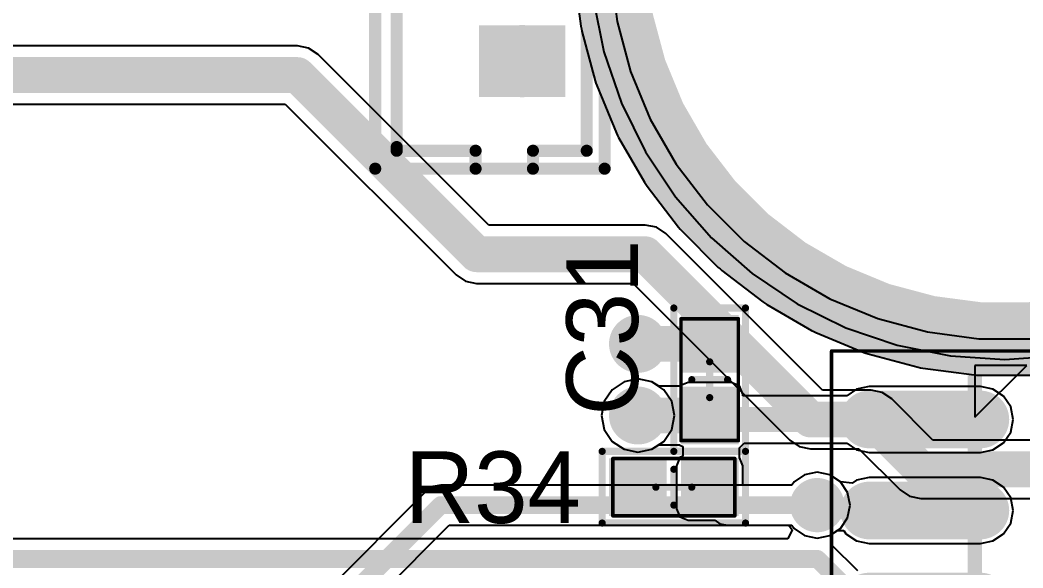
# Model space of a CAD drawing. Header units: millimetres. Extents: x 118 to 288, y 159 to 220.
# Drawn here: x 217.38 to 231.37, y 186.15 to 193.79 of the extents above; entities that cross this region are included whole.
import ezdxf

# ---------------------------------------------------------------- set-up
doc = ezdxf.new("R2010")
doc.units = ezdxf.units.MM
for name, color, linetype in [('BottomLayer', 5, 'Continuous'), ('BottomOverlay', 54, 'Continuous'), ('BottomSolder', 6, 'Continuous'), ('InternalPlane1', 76, 'Continuous'), ('InternalPlane2', 16, 'Continuous'), ('KeepOutLayer', 6, 'Continuous'), ('Mechanical1', 6, 'Continuous'), ('Mechanical15', 56, 'Continuous'), ('MultiLayer', 9, 'Continuous'), ('PadHoleLayer', 156, 'Continuous'), ('TopLayer', 1, 'Continuous'), ('TopOverlay', 2, 'Continuous'), ('TopPaste', 8, 'Continuous'), ('TopSolder', 216, 'Continuous'), ('ViaHoleLayer', 16, 'Continuous')]:
    doc.layers.add(name, color=color, linetype=linetype)

# ---------------------------------------------------------------- blocks, each defined once
blk = doc.blocks.new('0402__5')
at = {"layer": 'Mechanical15'}
for points, const_width in [([(0.4, 0.85), (-0.4, 0.85)], 0.05), ([(-0.4, 0.85), (-0.4, -0.85)], 0.05), ([(0.4, 0.85), (0.4, -0.85)], 0.05), ([(0, 0.25), (0, -0.25)], 0.1), ([(0.25, 0), (-0.25, 0)], 0.1), ([(0.4, -0.85), (-0.4, -0.85)], 0.05)]:
    blk.add_lwpolyline(points, dxfattribs=dict(at, const_width=const_width))
for points, const_width in [([(-0.412, 0.85, 1), (-0.387, 0.85, 1)], 0.025), ([(-0.412, 0.85, 1), (-0.387, 0.85, 1)], 0.025), ([(0.387, 0.85, 1), (0.412, 0.85, 1)], 0.025), ([(0.387, 0.85, 1), (0.412, 0.85, 1)], 0.025), ([(-0.025, 0.25, 1), (0.025, 0.25, 1)], 0.05), ([(-0.275, 0, 1), (-0.225, 0, 1)], 0.05), ([(0.225, 0, 1), (0.275, 0, 1)], 0.05), ([(-0.025, -0.25, 1), (0.025, -0.25, 1)], 0.05), ([(-0.412, -0.85, 1), (-0.387, -0.85, 1)], 0.025), ([(-0.412, -0.85, 1), (-0.387, -0.85, 1)], 0.025), ([(0.387, -0.85, 1), (0.412, -0.85, 1)], 0.025), ([(0.387, -0.85, 1), (0.412, -0.85, 1)], 0.025)]:
    blk.add_lwpolyline(points, format="xyb", close=True, dxfattribs=dict(at, const_width=const_width))
at = {"layer": 'TopLayer'}
for points in [[(0.3, 0.8), (-0.3, 0.8), (0.3, 0.2), (-0.3, 0.2)], [(0.3, -0.2), (-0.3, -0.2), (0.3, -0.8), (-0.3, -0.8)]]:
    blk.add_solid(points, dxfattribs=at)
at = {"layer": 'TopOverlay', "const_width": 0.1}
for points in [[(-0.5, 1), (-0.5, -1)], [(0.5, 1), (-0.5, 1)], [(0.5, 1), (0.5, -1)], [(0.5, -1), (-0.5, -1)]]:
    blk.add_lwpolyline(points, dxfattribs=at)
at = {"layer": 'TopOverlay', "const_width": 0.05}
for points in [[(-0.525, 1, 1), (-0.475, 1, 1)], [(-0.525, 1, 1), (-0.475, 1, 1)], [(0.475, 1, 1), (0.525, 1, 1)], [(0.475, 1, 1), (0.525, 1, 1)], [(-0.525, -1, 1), (-0.475, -1, 1)], [(-0.525, -1, 1), (-0.475, -1, 1)], [(0.475, -1, 1), (0.525, -1, 1)], [(0.475, -1, 1), (0.525, -1, 1)]]:
    blk.add_lwpolyline(points, format="xyb", close=True, dxfattribs=at)
at = {"layer": 'TopPaste'}
for points in [[(0.3, 0.8), (-0.3, 0.8), (0.3, 0.2), (-0.3, 0.2)], [(0.3, -0.2), (-0.3, -0.2), (0.3, -0.8), (-0.3, -0.8)]]:
    blk.add_solid(points, dxfattribs=at)
at = {"layer": 'TopSolder'}
for points in [[(0.402, 0.902), (-0.402, 0.902), (0.402, 0.098), (-0.402, 0.098)], [(0.402, -0.098), (-0.402, -0.098), (0.402, -0.902), (-0.402, -0.902)]]:
    blk.add_solid(points, dxfattribs=at)
blk = doc.blocks.new('SOIC16_6')
at = {"layer": 'Mechanical15'}
for points, const_width in [([(-4.3, 5.4), (4.3, 5.4)], 0.05), ([(-4.3, -5.4), (-4.3, 5.4)], 0.05), ([(4.3, -5.4), (4.3, 5.4)], 0.05), ([(0, -0.5), (0, 0.5)], 0.1), ([(-0.5, 0), (0.5, 0)], 0.1), ([(-4.3, -5.4), (4.3, -5.4)], 0.05)]:
    blk.add_lwpolyline(points, dxfattribs=dict(at, const_width=const_width))
for points, const_width in [([(-4.312, 5.4, 1), (-4.287, 5.4, 1)], 0.025), ([(-4.312, 5.4, 1), (-4.287, 5.4, 1)], 0.025), ([(4.287, 5.4, 1), (4.312, 5.4, 1)], 0.025), ([(4.287, 5.4, 1), (4.312, 5.4, 1)], 0.025), ([(-0.025, 0.5, 1), (0.025, 0.5, 1)], 0.05), ([(-0.525, 0, 1), (-0.475, 0, 1)], 0.05), ([(0.475, 0, 1), (0.525, 0, 1)], 0.05), ([(-0.025, -0.5, 1), (0.025, -0.5, 1)], 0.05), ([(-4.312, -5.4, 1), (-4.287, -5.4, 1)], 0.025), ([(-4.312, -5.4, 1), (-4.287, -5.4, 1)], 0.025), ([(4.287, -5.4, 1), (4.312, -5.4, 1)], 0.025), ([(4.287, -5.4, 1), (4.312, -5.4, 1)], 0.025)]:
    blk.add_lwpolyline(points, format="xyb", close=True, dxfattribs=dict(at, const_width=const_width))
at = {"layer": 'TopLayer', "const_width": 0.6}
for points in [[(-3.775, 4.445), (-2.225, 4.445)], [(2.225, 4.445), (3.775, 4.445)], [(-3.775, 3.175), (-2.225, 3.175)], [(2.225, 3.175), (3.775, 3.175)], [(-3.775, 1.905), (-2.225, 1.905)], [(2.225, 1.905), (3.775, 1.905)], [(-3.775, 0.635), (-2.225, 0.635)], [(2.225, 0.635), (3.775, 0.635)], [(-3.775, -0.635), (-2.225, -0.635)], [(2.225, -0.635), (3.775, -0.635)], [(-3.775, -1.905), (-2.225, -1.905)], [(2.225, -1.905), (3.775, -1.905)], [(-3.775, -3.175), (-2.225, -3.175)], [(2.225, -3.175), (3.775, -3.175)], [(-3.775, -4.445), (-2.225, -4.445)], [(2.225, -4.445), (3.775, -4.445)]]:
    blk.add_lwpolyline(points, dxfattribs=at)
at = {"layer": 'TopLayer', "const_width": 0.3}
for points in [[(-3.925, 4.445, 1), (-3.625, 4.445, 1)], [(-2.375, 4.445, 1), (-2.075, 4.445, 1)], [(2.075, 4.445, 1), (2.375, 4.445, 1)], [(3.625, 4.445, 1), (3.925, 4.445, 1)], [(-3.925, 3.175, 1), (-3.625, 3.175, 1)], [(-2.375, 3.175, 1), (-2.075, 3.175, 1)], [(2.075, 3.175, 1), (2.375, 3.175, 1)], [(3.625, 3.175, 1), (3.925, 3.175, 1)], [(-3.925, 1.905, 1), (-3.625, 1.905, 1)], [(-2.375, 1.905, 1), (-2.075, 1.905, 1)], [(2.075, 1.905, 1), (2.375, 1.905, 1)], [(3.625, 1.905, 1), (3.925, 1.905, 1)], [(-3.925, 0.635, 1), (-3.625, 0.635, 1)], [(-2.375, 0.635, 1), (-2.075, 0.635, 1)], [(2.075, 0.635, 1), (2.375, 0.635, 1)], [(3.625, 0.635, 1), (3.925, 0.635, 1)], [(-3.925, -0.635, 1), (-3.625, -0.635, 1)], [(-2.375, -0.635, 1), (-2.075, -0.635, 1)], [(2.075, -0.635, 1), (2.375, -0.635, 1)], [(3.625, -0.635, 1), (3.925, -0.635, 1)], [(-3.925, -1.905, 1), (-3.625, -1.905, 1)], [(-2.375, -1.905, 1), (-2.075, -1.905, 1)], [(2.075, -1.905, 1), (2.375, -1.905, 1)], [(3.625, -1.905, 1), (3.925, -1.905, 1)], [(-3.925, -3.175, 1), (-3.625, -3.175, 1)], [(-2.375, -3.175, 1), (-2.075, -3.175, 1)], [(2.075, -3.175, 1), (2.375, -3.175, 1)], [(3.625, -3.175, 1), (3.925, -3.175, 1)], [(-3.925, -4.445, 1), (-3.625, -4.445, 1)], [(-2.375, -4.445, 1), (-2.075, -4.445, 1)], [(2.075, -4.445, 1), (2.375, -4.445, 1)], [(3.625, -4.445, 1), (3.925, -4.445, 1)]]:
    blk.add_lwpolyline(points, format="xyb", close=True, dxfattribs=at)
at = {"layer": 'TopOverlay'}
for p, q in [((-1.575, 5.2), (-2.3, 5.2)), ((-2.3, 5.2), (-2.3, 4.475)), ((-2.3, 4.475), (-1.575, 5.2))]:
    blk.add_line(p, q, dxfattribs=at)
at = {"layer": 'TopOverlay', "const_width": 0.2}
for points in [[(-2.3, 5.2), (2.3, 5.2)], [(-2.3, -5.2), (-2.3, 5.2)], [(2.3, -5.2), (2.3, 5.2)], [(-2.3, -5.2), (2.3, -5.2)]]:
    blk.add_lwpolyline(points, dxfattribs=at)
at = {"layer": 'TopOverlay', "const_width": 0.1}
for points in [[(-2.35, 5.2, 1), (-2.25, 5.2, 1)], [(-2.35, 5.2, 1), (-2.25, 5.2, 1)], [(2.25, 5.2, 1), (2.35, 5.2, 1)], [(2.25, 5.2, 1), (2.35, 5.2, 1)], [(-2.35, -5.2, 1), (-2.25, -5.2, 1)], [(-2.35, -5.2, 1), (-2.25, -5.2, 1)], [(2.25, -5.2, 1), (2.35, -5.2, 1)], [(2.25, -5.2, 1), (2.35, -5.2, 1)]]:
    blk.add_lwpolyline(points, format="xyb", close=True, dxfattribs=at)
at = {"layer": 'TopPaste', "const_width": 0.6}
for points in [[(-3.775, 4.445), (-2.225, 4.445)], [(2.225, 4.445), (3.775, 4.445)], [(-3.775, 3.175), (-2.225, 3.175)], [(2.225, 3.175), (3.775, 3.175)], [(-3.775, 1.905), (-2.225, 1.905)], [(2.225, 1.905), (3.775, 1.905)], [(-3.775, 0.635), (-2.225, 0.635)], [(2.225, 0.635), (3.775, 0.635)], [(-3.775, -0.635), (-2.225, -0.635)], [(2.225, -0.635), (3.775, -0.635)], [(-3.775, -1.905), (-2.225, -1.905)], [(2.225, -1.905), (3.775, -1.905)], [(-3.775, -3.175), (-2.225, -3.175)], [(2.225, -3.175), (3.775, -3.175)], [(-3.775, -4.445), (-2.225, -4.445)], [(2.225, -4.445), (3.775, -4.445)]]:
    blk.add_lwpolyline(points, dxfattribs=at)
at = {"layer": 'TopPaste', "const_width": 0.3}
for points in [[(-3.925, 4.445, 1), (-3.625, 4.445, 1)], [(-2.375, 4.445, 1), (-2.075, 4.445, 1)], [(2.075, 4.445, 1), (2.375, 4.445, 1)], [(3.625, 4.445, 1), (3.925, 4.445, 1)], [(-3.925, 3.175, 1), (-3.625, 3.175, 1)], [(-2.375, 3.175, 1), (-2.075, 3.175, 1)], [(2.075, 3.175, 1), (2.375, 3.175, 1)], [(3.625, 3.175, 1), (3.925, 3.175, 1)], [(-3.925, 1.905, 1), (-3.625, 1.905, 1)], [(-2.375, 1.905, 1), (-2.075, 1.905, 1)], [(2.075, 1.905, 1), (2.375, 1.905, 1)], [(3.625, 1.905, 1), (3.925, 1.905, 1)], [(-3.925, 0.635, 1), (-3.625, 0.635, 1)], [(-2.375, 0.635, 1), (-2.075, 0.635, 1)], [(2.075, 0.635, 1), (2.375, 0.635, 1)], [(3.625, 0.635, 1), (3.925, 0.635, 1)], [(-3.925, -0.635, 1), (-3.625, -0.635, 1)], [(-2.375, -0.635, 1), (-2.075, -0.635, 1)], [(2.075, -0.635, 1), (2.375, -0.635, 1)], [(3.625, -0.635, 1), (3.925, -0.635, 1)], [(-3.925, -1.905, 1), (-3.625, -1.905, 1)], [(-2.375, -1.905, 1), (-2.075, -1.905, 1)], [(2.075, -1.905, 1), (2.375, -1.905, 1)], [(3.625, -1.905, 1), (3.925, -1.905, 1)], [(-3.925, -3.175, 1), (-3.625, -3.175, 1)], [(-2.375, -3.175, 1), (-2.075, -3.175, 1)], [(2.075, -3.175, 1), (2.375, -3.175, 1)], [(3.625, -3.175, 1), (3.925, -3.175, 1)], [(-3.925, -4.445, 1), (-3.625, -4.445, 1)], [(-2.375, -4.445, 1), (-2.075, -4.445, 1)], [(2.075, -4.445, 1), (2.375, -4.445, 1)], [(3.625, -4.445, 1), (3.925, -4.445, 1)]]:
    blk.add_lwpolyline(points, format="xyb", close=True, dxfattribs=at)
at = {"layer": 'TopSolder', "const_width": 0.803}
for points in [[(-3.775, 4.445), (-2.225, 4.445)], [(2.225, 4.445), (3.775, 4.445)], [(-3.775, 3.175), (-2.225, 3.175)], [(2.225, 3.175), (3.775, 3.175)], [(-3.775, 1.905), (-2.225, 1.905)], [(2.225, 1.905), (3.775, 1.905)], [(-3.775, 0.635), (-2.225, 0.635)], [(2.225, 0.635), (3.775, 0.635)], [(-3.775, -0.635), (-2.225, -0.635)], [(2.225, -0.635), (3.775, -0.635)], [(-3.775, -1.905), (-2.225, -1.905)], [(2.225, -1.905), (3.775, -1.905)], [(-3.775, -3.175), (-2.225, -3.175)], [(2.225, -3.175), (3.775, -3.175)], [(-3.775, -4.445), (-2.225, -4.445)], [(2.225, -4.445), (3.775, -4.445)]]:
    blk.add_lwpolyline(points, dxfattribs=at)
at = {"layer": 'TopSolder', "const_width": 0.402}
for points in [[(-3.976, 4.445, 1), (-3.574, 4.445, 1)], [(-2.426, 4.445, 1), (-2.024, 4.445, 1)], [(2.024, 4.445, 1), (2.426, 4.445, 1)], [(3.574, 4.445, 1), (3.976, 4.445, 1)], [(-3.976, 3.175, 1), (-3.574, 3.175, 1)], [(-2.426, 3.175, 1), (-2.024, 3.175, 1)], [(2.024, 3.175, 1), (2.426, 3.175, 1)], [(3.574, 3.175, 1), (3.976, 3.175, 1)], [(-3.976, 1.905, 1), (-3.574, 1.905, 1)], [(-2.426, 1.905, 1), (-2.024, 1.905, 1)], [(2.024, 1.905, 1), (2.426, 1.905, 1)], [(3.574, 1.905, 1), (3.976, 1.905, 1)], [(-3.976, 0.635, 1), (-3.574, 0.635, 1)], [(-2.426, 0.635, 1), (-2.024, 0.635, 1)], [(2.024, 0.635, 1), (2.426, 0.635, 1)], [(3.574, 0.635, 1), (3.976, 0.635, 1)], [(-3.976, -0.635, 1), (-3.574, -0.635, 1)], [(-2.426, -0.635, 1), (-2.024, -0.635, 1)], [(2.024, -0.635, 1), (2.426, -0.635, 1)], [(3.574, -0.635, 1), (3.976, -0.635, 1)], [(-3.976, -1.905, 1), (-3.574, -1.905, 1)], [(-2.426, -1.905, 1), (-2.024, -1.905, 1)], [(2.024, -1.905, 1), (2.426, -1.905, 1)], [(3.574, -1.905, 1), (3.976, -1.905, 1)], [(-3.976, -3.175, 1), (-3.574, -3.175, 1)], [(-2.426, -3.175, 1), (-2.024, -3.175, 1)], [(2.024, -3.175, 1), (2.426, -3.175, 1)], [(3.574, -3.175, 1), (3.976, -3.175, 1)], [(-3.976, -4.445, 1), (-3.574, -4.445, 1)], [(-2.426, -4.445, 1), (-2.024, -4.445, 1)], [(2.024, -4.445, 1), (2.426, -4.445, 1)], [(3.574, -4.445, 1), (3.976, -4.445, 1)]]:
    blk.add_lwpolyline(points, format="xyb", close=True, dxfattribs=at)
blk = doc.blocks.new('MOLEX53047_0410_B_67')
at = {"layer": 'BottomLayer'}
for points in [[(-0.4, -0.5), (0.4, -0.5), (-0.4, 0.5), (0.4, 0.5)], [(0.85, -0.5), (1.65, -0.5), (0.85, 0.5), (1.65, 0.5)], [(2.1, -0.5), (2.9, -0.5), (2.1, 0.5), (2.9, 0.5)], [(3.35, -0.5), (4.15, -0.5), (3.35, 0.5), (4.15, 0.5)]]:
    blk.add_solid(points, dxfattribs=at)
at = {"layer": 'BottomOverlay', "const_width": 0.17}
for points in [[(-1.5, 2.05), (-1.5, -1.15)], [(-1.5, 2.05), (5.25, 2.05)], [(-1.5, 2.05), (-1.2, 1.75)], [(5.25, 2.05), (4.95, 1.75)], [(5.25, 2.05), (5.25, -1.15)], [(-1.25, 1.75), (5, 1.75)], [(-1.25, 1.75), (-1.2, 1.75)], [(-1.25, 1.75), (-1.25, 0.65)], [(4.95, 1.75), (5, 1.75)], [(5, 1.75), (5, 0.65)], [(-1.5, 0.65), (-1.25, 0.65)], [(5, 0.65), (5.25, 0.65)], [(-1.5, -0.15), (-1.25, -0.15)], [(-1.25, -0.15), (-1.25, -0.9)], [(5, -0.15), (5.25, -0.15)], [(5, -0.15), (5, -0.9)], [(-1.25, -0.9), (5, -0.9)], [(-1.5, -1.15), (5.25, -1.15)]]:
    blk.add_lwpolyline(points, dxfattribs=at)
at = {"layer": 'BottomOverlay', "const_width": 0.085}
for points in [[(-1.542, 2.05, 1), (-1.458, 2.05, 1)], [(-1.542, 2.05, 1), (-1.458, 2.05, 1)], [(-1.542, 2.05, 1), (-1.458, 2.05, 1)], [(5.208, 2.05, 1), (5.292, 2.05, 1)], [(5.208, 2.05, 1), (5.292, 2.05, 1)], [(5.208, 2.05, 1), (5.292, 2.05, 1)], [(-1.292, 1.75, 1), (-1.208, 1.75, 1)], [(-1.292, 1.75, 1), (-1.208, 1.75, 1)], [(-1.292, 1.75, 1), (-1.208, 1.75, 1)], [(-1.242, 1.75, 1), (-1.157, 1.75, 1)], [(-1.242, 1.75, 1), (-1.157, 1.75, 1)], [(4.907, 1.75, 1), (4.992, 1.75, 1)], [(4.907, 1.75, 1), (4.992, 1.75, 1)], [(4.958, 1.75, 1), (5.042, 1.75, 1)], [(4.958, 1.75, 1), (5.042, 1.75, 1)], [(4.958, 1.75, 1), (5.042, 1.75, 1)], [(-1.542, 0.65, 1), (-1.458, 0.65, 1)], [(-1.292, 0.65, 1), (-1.208, 0.65, 1)], [(-1.292, 0.65, 1), (-1.208, 0.65, 1)], [(4.958, 0.65, 1), (5.042, 0.65, 1)], [(4.958, 0.65, 1), (5.042, 0.65, 1)], [(5.208, 0.65, 1), (5.292, 0.65, 1)], [(-1.542, -0.15, 1), (-1.458, -0.15, 1)], [(-1.292, -0.15, 1), (-1.208, -0.15, 1)], [(-1.292, -0.15, 1), (-1.208, -0.15, 1)], [(4.958, -0.15, 1), (5.042, -0.15, 1)], [(4.958, -0.15, 1), (5.042, -0.15, 1)], [(5.208, -0.15, 1), (5.292, -0.15, 1)], [(-1.292, -0.9, 1), (-1.208, -0.9, 1)], [(-1.292, -0.9, 1), (-1.208, -0.9, 1)], [(4.958, -0.9, 1), (5.042, -0.9, 1)], [(4.958, -0.9, 1), (5.042, -0.9, 1)], [(-1.542, -1.15, 1), (-1.458, -1.15, 1)], [(-1.542, -1.15, 1), (-1.458, -1.15, 1)], [(5.208, -1.15, 1), (5.292, -1.15, 1)], [(5.208, -1.15, 1), (5.292, -1.15, 1)]]:
    blk.add_lwpolyline(points, format="xyb", close=True, dxfattribs=at)
at = {"layer": 'BottomSolder'}
for points in [[(-0.502, -0.602), (0.502, -0.602), (-0.502, 0.602), (0.502, 0.602)], [(0.748, -0.602), (1.752, -0.602), (0.748, 0.602), (1.752, 0.602)], [(1.998, -0.602), (3.002, -0.602), (1.998, 0.602), (3.002, 0.602)], [(3.248, -0.602), (4.252, -0.602), (3.248, 0.602), (4.252, 0.602)]]:
    blk.add_solid(points, dxfattribs=at)
at = {"layer": 'InternalPlane1', "const_width": 0.504}
for points in [[(0.998, 0, 1), (1.502, 0, 1)], [(2.248, 0, 1), (2.752, 0, 1)]]:
    blk.add_lwpolyline(points, format="xyb", close=True, dxfattribs=at)
at = {"layer": 'InternalPlane2', "const_width": 0.504}
for points in [[(-0.252, 0, 1), (0.252, 0, 1)], [(0.998, 0, 1), (1.502, 0, 1)], [(2.248, 0, 1), (2.752, 0, 1)], [(3.498, 0, 1), (4.002, 0, 1)]]:
    blk.add_lwpolyline(points, format="xyb", close=True, dxfattribs=at)
at = {"layer": 'MultiLayer'}
for points in [[(-0.4, -0.5), (0.4, -0.5), (-0.4, 0.5), (0.4, 0.5)], [(0.85, -0.5), (1.65, -0.5), (0.85, 0.5), (1.65, 0.5)], [(2.1, -0.5), (2.9, -0.5), (2.1, 0.5), (2.9, 0.5)], [(3.35, -0.5), (4.15, -0.5), (3.35, 0.5), (4.15, 0.5)]]:
    blk.add_solid(points, dxfattribs=at)
at = {"layer": 'PadHoleLayer', "const_width": 0.25}
for points in [[(-0.125, 0, 1), (0.125, 0, 1)], [(1.125, 0, 1), (1.375, 0, 1)], [(2.375, 0, 1), (2.625, 0, 1)], [(3.625, 0, 1), (3.875, 0, 1)]]:
    blk.add_lwpolyline(points, format="xyb", close=True, dxfattribs=at)
at = {"layer": 'TopLayer'}
for points in [[(-0.4, -0.5), (0.4, -0.5), (-0.4, 0.5), (0.4, 0.5)], [(0.85, -0.5), (1.65, -0.5), (0.85, 0.5), (1.65, 0.5)], [(2.1, -0.5), (2.9, -0.5), (2.1, 0.5), (2.9, 0.5)], [(3.35, -0.5), (4.15, -0.5), (3.35, 0.5), (4.15, 0.5)]]:
    blk.add_solid(points, dxfattribs=at)
at = {"layer": 'TopSolder'}
for points in [[(-0.502, -0.602), (0.502, -0.602), (-0.502, 0.602), (0.502, 0.602)], [(0.748, -0.602), (1.752, -0.602), (0.748, 0.602), (1.752, 0.602)], [(1.998, -0.602), (3.002, -0.602), (1.998, 0.602), (3.002, 0.602)], [(3.248, -0.602), (4.252, -0.602), (3.248, 0.602), (4.252, 0.602)]]:
    blk.add_solid(points, dxfattribs=at)
blk = doc.blocks.new('0402__128')
at = {"layer": 'Mechanical15'}
for points, const_width in [([(0.4, 0.85), (-0.4, 0.85)], 0.05), ([(-0.4, -0.85), (-0.4, 0.85)], 0.05), ([(0.4, -0.85), (0.4, 0.85)], 0.05), ([(0, -0.25), (0, 0.25)], 0.1), ([(0.25, 0), (-0.25, 0)], 0.1), ([(0.4, -0.85), (-0.4, -0.85)], 0.05)]:
    blk.add_lwpolyline(points, dxfattribs=dict(at, const_width=const_width))
for points, const_width in [([(-0.412, 0.85, 1), (-0.387, 0.85, 1)], 0.025), ([(-0.412, 0.85, 1), (-0.387, 0.85, 1)], 0.025), ([(0.387, 0.85, 1), (0.412, 0.85, 1)], 0.025), ([(0.387, 0.85, 1), (0.412, 0.85, 1)], 0.025), ([(-0.025, 0.25, 1), (0.025, 0.25, 1)], 0.05), ([(-0.275, 0, 1), (-0.225, 0, 1)], 0.05), ([(0.225, 0, 1), (0.275, 0, 1)], 0.05), ([(-0.025, -0.25, 1), (0.025, -0.25, 1)], 0.05), ([(-0.412, -0.85, 1), (-0.387, -0.85, 1)], 0.025), ([(-0.412, -0.85, 1), (-0.387, -0.85, 1)], 0.025), ([(0.387, -0.85, 1), (0.412, -0.85, 1)], 0.025), ([(0.387, -0.85, 1), (0.412, -0.85, 1)], 0.025)]:
    blk.add_lwpolyline(points, format="xyb", close=True, dxfattribs=dict(at, const_width=const_width))
at = {"layer": 'TopLayer'}
for points in [[(0.3, 0.8), (-0.3, 0.8), (0.3, 0.2), (-0.3, 0.2)], [(0.3, -0.2), (-0.3, -0.2), (0.3, -0.8), (-0.3, -0.8)]]:
    blk.add_solid(points, dxfattribs=at)
at = {"layer": 'TopOverlay', "const_width": 0.1}
for points in [[(-0.5, -1), (-0.5, 1)], [(0.5, 1), (-0.5, 1)], [(0.5, -1), (0.5, 1)], [(0.5, -1), (-0.5, -1)]]:
    blk.add_lwpolyline(points, dxfattribs=at)
at = {"layer": 'TopOverlay', "const_width": 0.05}
for points in [[(-0.525, 1, 1), (-0.475, 1, 1)], [(-0.525, 1, 1), (-0.475, 1, 1)], [(0.475, 1, 1), (0.525, 1, 1)], [(0.475, 1, 1), (0.525, 1, 1)], [(-0.525, -1, 1), (-0.475, -1, 1)], [(-0.525, -1, 1), (-0.475, -1, 1)], [(0.475, -1, 1), (0.525, -1, 1)], [(0.475, -1, 1), (0.525, -1, 1)]]:
    blk.add_lwpolyline(points, format="xyb", close=True, dxfattribs=at)
at = {"layer": 'TopPaste'}
for points in [[(0.3, 0.8), (-0.3, 0.8), (0.3, 0.2), (-0.3, 0.2)], [(0.3, -0.2), (-0.3, -0.2), (0.3, -0.8), (-0.3, -0.8)]]:
    blk.add_solid(points, dxfattribs=at)
at = {"layer": 'TopSolder'}
for points in [[(0.402, 0.902), (-0.402, 0.902), (0.402, 0.098), (-0.402, 0.098)], [(0.402, -0.098), (-0.402, -0.098), (0.402, -0.902), (-0.402, -0.902)]]:
    blk.add_solid(points, dxfattribs=at)

msp = doc.modelspace()

# ---------------------------------------------------------------- linework, layer by layer
at = {"layer": 'BottomLayer'}
for p, q in [((225.377, 194.091), (225.525, 193.349)), ((221.25, 193.433), (212.168, 193.433)), ((221.406, 193.402), (221.25, 193.433)), ((221.25, 193.433), (221.25, 193.433)), ((221.538, 193.313), (221.406, 193.402)), ((223.919, 190.933), (221.538, 193.313)), ((225.525, 193.349), (225.768, 192.632)), ((212.168, 192.617), (221.081, 192.617)), ((221.081, 192.617), (223.462, 190.237)), ((225.768, 192.632), (226.103, 191.953)), ((226.103, 191.953), (226.523, 191.324)), ((226.523, 191.324), (227.023, 190.754)), ((226.1, 190.933), (223.919, 190.933)), ((226.256, 190.902), (226.1, 190.933)), ((226.1, 190.933), (226.1, 190.933)), ((226.388, 190.813), (226.256, 190.902)), ((228.574, 188.628), (226.388, 190.813)), ((227.023, 190.754), (227.592, 190.255)), ((223.462, 190.237), (223.462, 190.237)), ((223.462, 190.237), (223.594, 190.148)), ((227.592, 190.255), (228.221, 189.835)), ((223.594, 190.148), (223.75, 190.117)), ((223.75, 190.117), (223.75, 190.117)), ((223.75, 190.117), (225.931, 190.117)), ((225.931, 190.117), (228.117, 187.932)), ((228.221, 189.835), (228.9, 189.5)), ((228.9, 189.5), (229.617, 189.256)), ((229.617, 189.256), (230.359, 189.109)), ((230.359, 189.109), (231.115, 189.059)), ((231.115, 189.059), (231.87, 189.109)), ((225.805, 188.746), (225.64, 188.635)), ((226, 188.785), (225.805, 188.746)), ((226.195, 188.746), (226, 188.785)), ((226.36, 188.635), (226.195, 188.746)), ((225.64, 188.635), (225.529, 188.47)), ((226.471, 188.47), (226.36, 188.635)), ((229.25, 188.628), (228.574, 188.628)), ((229.406, 188.597), (229.25, 188.628)), ((229.25, 188.628), (229.25, 188.628)), ((229.538, 188.508), (229.406, 188.597)), ((225.529, 188.47), (225.49, 188.275)), ((226.51, 188.275), (226.471, 188.47)), ((230.114, 187.933), (229.538, 188.508)), ((225.49, 188.275), (225.529, 188.08)), ((226.471, 188.08), (226.51, 188.275)), ((225.529, 188.08), (225.64, 187.915)), ((226.36, 187.915), (226.471, 188.08)), ((225.64, 187.915), (225.805, 187.804)), ((226.195, 187.804), (226.36, 187.915)), ((228.117, 187.932), (228.117, 187.932)), ((228.117, 187.932), (228.249, 187.843)), ((232.96, 187.933), (230.114, 187.933)), ((225.805, 187.804), (226, 187.765)), ((226, 187.765), (226.195, 187.804)), ((228.249, 187.843), (228.405, 187.812)), ((228.405, 187.812), (228.405, 187.812)), ((228.405, 187.812), (229.081, 187.812)), ((229.081, 187.812), (229.657, 187.237)), ((228.324, 187.449), (228.176, 187.349)), ((228.5, 187.484), (228.324, 187.449)), ((228.676, 187.449), (228.5, 187.484)), ((228.824, 187.349), (228.676, 187.449)), ((223.25, 187.305), (223.143, 187.284)), ((228.146, 187.305), (223.25, 187.305)), ((228.176, 187.349), (228.146, 187.305)), ((228.924, 187.201), (228.824, 187.349)), ((223.052, 187.223), (215.359, 179.531)), ((223.143, 187.284), (223.052, 187.223)), ((228.959, 187.025), (228.924, 187.201)), ((229.657, 187.237), (229.789, 187.148)), ((229.789, 187.148), (229.945, 187.117)), ((228.924, 186.849), (228.959, 187.025)), ((229.945, 187.117), (229.945, 187.117)), ((229.945, 187.117), (232.96, 187.117)), ((221.554, 184.932), (223.366, 186.745)), ((223.366, 186.745), (228.146, 186.745)), ((228.146, 186.745), (228.176, 186.701)), ((228.824, 186.701), (228.924, 186.849)), ((228.176, 186.701), (228.324, 186.601)), ((228.324, 186.601), (228.5, 186.566)), ((228.5, 186.566), (228.676, 186.601)), ((228.676, 186.601), (228.824, 186.701))]:
    msp.add_line(p, q, dxfattribs=at)
for points, const_width in [([(211.75, 193.025), (221.25, 193.025)], 0.5), ([(221.25, 193.025), (223.75, 190.525)], 0.5), ([(223.75, 190.525), (226.1, 190.525)], 0.5), ([(226.1, 190.525), (228.405, 188.22)], 0.5), ([(228.405, 188.22), (229.25, 188.22)], 0.5), ([(229.25, 188.22), (229.945, 187.525)], 0.5), ([(229.945, 187.525), (233.25, 187.525)], 0.5), ([(215.419, 179.194), (223.25, 187.025)], 0.25), ([(223.25, 187.025), (228.5, 187.025)], 0.25)]:
    msp.add_lwpolyline(points, dxfattribs=dict(at, const_width=const_width))
for points, const_width in [([(221.125, 193.025, 1), (221.375, 193.025, 1)], 0.25), ([(221.125, 193.025, 1), (221.375, 193.025, 1)], 0.25), ([(223.625, 190.525, 1), (223.875, 190.525, 1)], 0.25), ([(223.625, 190.525, 1), (223.875, 190.525, 1)], 0.25), ([(225.975, 190.525, 1), (226.225, 190.525, 1)], 0.25), ([(225.975, 190.525, 1), (226.225, 190.525, 1)], 0.25), ([(225.825, 189.275, 1), (226.175, 189.275, 1)], 0.35), ([(225.825, 188.275, 1), (226.175, 188.275, 1)], 0.35), ([(228.28, 188.22, 1), (228.53, 188.22, 1)], 0.25), ([(228.28, 188.22, 1), (228.53, 188.22, 1)], 0.25), ([(229.125, 188.22, 1), (229.375, 188.22, 1)], 0.25), ([(229.125, 188.22, 1), (229.375, 188.22, 1)], 0.25), ([(229.82, 187.525, 1), (230.07, 187.525, 1)], 0.25), ([(229.82, 187.525, 1), (230.07, 187.525, 1)], 0.25), ([(228.35, 187.025, 1), (228.65, 187.025, 1)], 0.3), ([(223.188, 187.025, 1), (223.313, 187.025, 1)], 0.125), ([(223.188, 187.025, 1), (223.313, 187.025, 1)], 0.125), ([(228.438, 187.025, 1), (228.562, 187.025, 1)], 0.125)]:
    msp.add_lwpolyline(points, format="xyb", close=True, dxfattribs=dict(at, const_width=const_width))
at = {"layer": 'InternalPlane1'}
for p, q in [((225.109, 194.42), (225.203, 193.705)), ((225.203, 193.705), (225.21, 193.672)), ((225.21, 193.672), (225.216, 193.639)), ((225.216, 193.639), (225.402, 192.943)), ((225.402, 192.943), (225.414, 192.912)), ((225.414, 192.912), (225.424, 192.88)), ((225.424, 192.88), (225.7, 192.214)), ((225.7, 192.214), (225.716, 192.184)), ((225.716, 192.184), (225.729, 192.154)), ((225.729, 192.154), (226.09, 191.529)), ((226.09, 191.529), (226.109, 191.502)), ((226.109, 191.502), (226.127, 191.474)), ((226.127, 191.474), (226.566, 190.902)), ((226.566, 190.902), (226.589, 190.877)), ((226.589, 190.877), (226.61, 190.852)), ((226.61, 190.852), (227.12, 190.342)), ((227.12, 190.342), (227.146, 190.321)), ((227.146, 190.321), (227.17, 190.298)), ((227.17, 190.298), (227.742, 189.859)), ((227.742, 189.859), (227.77, 189.841)), ((227.77, 189.841), (227.797, 189.822)), ((227.797, 189.822), (228.422, 189.461)), ((228.422, 189.461), (228.452, 189.447)), ((228.452, 189.447), (228.482, 189.432)), ((228.482, 189.432), (229.148, 189.156)), ((229.148, 189.156), (229.18, 189.146)), ((229.18, 189.146), (229.211, 189.134)), ((229.211, 189.134), (229.907, 188.948)), ((229.907, 188.948), (229.94, 188.942)), ((229.94, 188.942), (229.973, 188.935)), ((229.973, 188.935), (230.688, 188.841)), ((230.688, 188.841), (230.721, 188.84)), ((230.721, 188.84), (230.754, 188.836)), ((230.754, 188.836), (231.475, 188.836))]:
    msp.add_line(p, q, dxfattribs=at)
at = {"layer": 'InternalPlane1', "const_width": 1.016}
for points in [[(225.615, 194.486), (225.709, 193.771)], [(225.709, 193.771), (225.896, 193.075)], [(225.896, 193.075), (226.171, 192.409)], [(226.171, 192.409), (226.532, 191.784)], [(226.532, 191.784), (226.971, 191.213)], [(226.971, 191.213), (227.481, 190.703)], [(227.481, 190.703), (228.053, 190.264)], [(228.053, 190.264), (228.677, 189.903)], [(228.677, 189.903), (229.343, 189.627)], [(229.343, 189.627), (230.04, 189.441)], [(230.04, 189.441), (230.754, 189.347)], [(231.475, 189.347), (232.19, 189.441)], [(230.754, 189.347), (231.475, 189.347)]]:
    msp.add_lwpolyline(points, dxfattribs=at)
at = {"layer": 'InternalPlane1'}
for points, const_width in [([(225.455, 193.771, 1), (225.963, 193.771, 1)], 0.508), ([(225.455, 193.771, 1), (225.963, 193.771, 1)], 0.508), ([(225.642, 193.075, 1), (226.15, 193.075, 1)], 0.508), ([(225.642, 193.075, 1), (226.15, 193.075, 1)], 0.508), ([(225.917, 192.409, 1), (226.425, 192.409, 1)], 0.508), ([(225.917, 192.409, 1), (226.425, 192.409, 1)], 0.508), ([(226.278, 191.784, 1), (226.786, 191.784, 1)], 0.508), ([(226.278, 191.784, 1), (226.786, 191.784, 1)], 0.508), ([(226.717, 191.213, 1), (227.225, 191.213, 1)], 0.508), ([(226.717, 191.213, 1), (227.225, 191.213, 1)], 0.508), ([(227.227, 190.703, 1), (227.735, 190.703, 1)], 0.508), ([(227.227, 190.703, 1), (227.735, 190.703, 1)], 0.508), ([(227.799, 190.264, 1), (228.307, 190.264, 1)], 0.508), ([(227.799, 190.264, 1), (228.307, 190.264, 1)], 0.508), ([(228.423, 189.903, 1), (228.931, 189.903, 1)], 0.508), ([(228.423, 189.903, 1), (228.931, 189.903, 1)], 0.508), ([(229.089, 189.627, 1), (229.597, 189.627, 1)], 0.508), ([(229.089, 189.627, 1), (229.597, 189.627, 1)], 0.508), ([(229.786, 189.441, 1), (230.294, 189.441, 1)], 0.508), ([(229.786, 189.441, 1), (230.294, 189.441, 1)], 0.508), ([(230.5, 189.347, 1), (231.008, 189.347, 1)], 0.508), ([(230.5, 189.347, 1), (231.008, 189.347, 1)], 0.508), ([(231.221, 189.347, 1), (231.729, 189.347, 1)], 0.508), ([(231.221, 189.347, 1), (231.729, 189.347, 1)], 0.508), ([(225.798, 188.275, 1), (226.202, 188.275, 1)], 0.404), ([(228.311, 187.025, 1), (228.689, 187.025, 1)], 0.379)]:
    msp.add_lwpolyline(points, format="xyb", close=True, dxfattribs=dict(at, const_width=const_width))
at = {"layer": 'InternalPlane2'}
for p, q in [((225.109, 194.42), (225.203, 193.705)), ((225.203, 193.705), (225.21, 193.672)), ((225.21, 193.672), (225.216, 193.639)), ((225.216, 193.639), (225.402, 192.943)), ((225.402, 192.943), (225.414, 192.912)), ((225.414, 192.912), (225.424, 192.88)), ((225.424, 192.88), (225.7, 192.214)), ((225.7, 192.214), (225.716, 192.184)), ((225.716, 192.184), (225.729, 192.154)), ((225.729, 192.154), (226.09, 191.529)), ((226.09, 191.529), (226.109, 191.502)), ((226.109, 191.502), (226.127, 191.474)), ((226.127, 191.474), (226.566, 190.902)), ((226.566, 190.902), (226.589, 190.877)), ((226.589, 190.877), (226.61, 190.852)), ((226.61, 190.852), (227.12, 190.342)), ((227.12, 190.342), (227.146, 190.321)), ((227.146, 190.321), (227.17, 190.298)), ((227.17, 190.298), (227.742, 189.859)), ((227.742, 189.859), (227.77, 189.841)), ((227.77, 189.841), (227.797, 189.822)), ((227.797, 189.822), (228.422, 189.461)), ((228.422, 189.461), (228.452, 189.447)), ((228.452, 189.447), (228.482, 189.432)), ((228.482, 189.432), (229.148, 189.156)), ((229.148, 189.156), (229.18, 189.146)), ((229.18, 189.146), (229.211, 189.134)), ((229.211, 189.134), (229.907, 188.948)), ((229.907, 188.948), (229.94, 188.942)), ((229.94, 188.942), (229.973, 188.935)), ((229.973, 188.935), (230.688, 188.841)), ((230.688, 188.841), (230.721, 188.84)), ((230.721, 188.84), (230.754, 188.836)), ((230.754, 188.836), (231.475, 188.836))]:
    msp.add_line(p, q, dxfattribs=at)
at = {"layer": 'InternalPlane2', "const_width": 1.016}
for points in [[(225.615, 194.486), (225.709, 193.771)], [(225.709, 193.771), (225.896, 193.075)], [(225.896, 193.075), (226.171, 192.409)], [(226.171, 192.409), (226.532, 191.784)], [(226.532, 191.784), (226.971, 191.213)], [(226.971, 191.213), (227.481, 190.703)], [(227.481, 190.703), (228.053, 190.264)], [(228.053, 190.264), (228.677, 189.903)], [(228.677, 189.903), (229.343, 189.627)], [(229.343, 189.627), (230.04, 189.441)], [(230.04, 189.441), (230.754, 189.347)], [(231.475, 189.347), (232.19, 189.441)], [(230.754, 189.347), (231.475, 189.347)]]:
    msp.add_lwpolyline(points, dxfattribs=at)
at = {"layer": 'InternalPlane2'}
for points, const_width in [([(225.455, 193.771, 1), (225.963, 193.771, 1)], 0.508), ([(225.455, 193.771, 1), (225.963, 193.771, 1)], 0.508), ([(225.642, 193.075, 1), (226.15, 193.075, 1)], 0.508), ([(225.642, 193.075, 1), (226.15, 193.075, 1)], 0.508), ([(225.917, 192.409, 1), (226.425, 192.409, 1)], 0.508), ([(225.917, 192.409, 1), (226.425, 192.409, 1)], 0.508), ([(226.278, 191.784, 1), (226.786, 191.784, 1)], 0.508), ([(226.278, 191.784, 1), (226.786, 191.784, 1)], 0.508), ([(226.717, 191.213, 1), (227.225, 191.213, 1)], 0.508), ([(226.717, 191.213, 1), (227.225, 191.213, 1)], 0.508), ([(227.227, 190.703, 1), (227.735, 190.703, 1)], 0.508), ([(227.227, 190.703, 1), (227.735, 190.703, 1)], 0.508), ([(227.799, 190.264, 1), (228.307, 190.264, 1)], 0.508), ([(227.799, 190.264, 1), (228.307, 190.264, 1)], 0.508), ([(228.423, 189.903, 1), (228.931, 189.903, 1)], 0.508), ([(228.423, 189.903, 1), (228.931, 189.903, 1)], 0.508), ([(229.089, 189.627, 1), (229.597, 189.627, 1)], 0.508), ([(229.089, 189.627, 1), (229.597, 189.627, 1)], 0.508), ([(229.786, 189.441, 1), (230.294, 189.441, 1)], 0.508), ([(229.786, 189.441, 1), (230.294, 189.441, 1)], 0.508), ([(230.5, 189.347, 1), (231.008, 189.347, 1)], 0.508), ([(230.5, 189.347, 1), (231.008, 189.347, 1)], 0.508), ([(231.221, 189.347, 1), (231.729, 189.347, 1)], 0.508), ([(231.221, 189.347, 1), (231.729, 189.347, 1)], 0.508), ([(225.798, 189.275, 1), (226.202, 189.275, 1)], 0.404), ([(228.311, 187.025, 1), (228.689, 187.025, 1)], 0.379)]:
    msp.add_lwpolyline(points, format="xyb", close=True, dxfattribs=dict(at, const_width=const_width))
at = {"layer": 'KeepOutLayer', "const_width": 0.25}
msp.add_lwpolyline([(236.615, 194.847, 1), (225.615, 194.847, 1)], format="xyb", close=True, dxfattribs=at)
at = {"layer": 'Mechanical1', "const_width": 0.25}
msp.add_lwpolyline([(236.615, 194.847, 1), (225.615, 194.847, 1)], format="xyb", close=True, dxfattribs=at)
at = {"layer": 'MultiLayer'}
for p, q in [((225.615, 194.486), (225.709, 193.771)), ((225.709, 193.771), (225.896, 193.075)), ((225.896, 193.075), (226.171, 192.409)), ((226.171, 192.409), (226.532, 191.784)), ((226.532, 191.784), (226.971, 191.213)), ((226.971, 191.213), (227.481, 190.703)), ((227.481, 190.703), (228.053, 190.264)), ((228.053, 190.264), (228.677, 189.903)), ((228.677, 189.903), (229.343, 189.627)), ((229.343, 189.627), (230.04, 189.441)), ((230.04, 189.441), (230.754, 189.347)), ((230.754, 189.347), (231.115, 189.347)), ((231.115, 189.347), (231.475, 189.347))]:
    msp.add_line(p, q, dxfattribs=at)
for points, const_width in [([(225.825, 189.275, 1), (226.175, 189.275, 1)], 0.35), ([(225.825, 188.275, 1), (226.175, 188.275, 1)], 0.35), ([(228.35, 187.025, 1), (228.65, 187.025, 1)], 0.3)]:
    msp.add_lwpolyline(points, format="xyb", close=True, dxfattribs=dict(at, const_width=const_width))
at = {"layer": 'TopLayer'}
for p, q in [((225.377, 194.091), (225.525, 193.349)), ((225.525, 193.349), (225.768, 192.632)), ((225.768, 192.632), (226.103, 191.953)), ((226.103, 191.953), (226.523, 191.324)), ((226.523, 191.324), (227.023, 190.754)), ((227.023, 190.754), (227.592, 190.255)), ((227.592, 190.255), (228.221, 189.835)), ((228.221, 189.835), (228.9, 189.5)), ((228.9, 189.5), (229.617, 189.256)), ((229.617, 189.256), (230.359, 189.109)), ((230.359, 189.109), (231.115, 189.059)), ((231.115, 189.059), (231.87, 189.109)), ((225.805, 188.746), (225.64, 188.635)), ((226, 188.785), (225.805, 188.746)), ((226.195, 188.746), (226, 188.785)), ((226.29, 188.683), (226.195, 188.746)), ((226.585, 188.69), (226.582, 188.683)), ((226.7, 188.737), (226.585, 188.69)), ((227.3, 188.737), (226.7, 188.737)), ((227.415, 188.69), (227.3, 188.737)), ((227.462, 188.575), (227.415, 188.69)), ((225.64, 188.635), (225.529, 188.47)), ((226.582, 188.683), (226.29, 188.683)), ((227.462, 188.551), (227.462, 188.575)), ((228.911, 188.551), (227.462, 188.551)), ((229.049, 188.644), (228.911, 188.551)), ((229.225, 188.679), (229.049, 188.644)), ((230.775, 188.679), (229.225, 188.679)), ((230.951, 188.644), (230.775, 188.679)), ((231.099, 188.544), (230.951, 188.644)), ((231.199, 188.396), (231.099, 188.544)), ((225.529, 188.47), (225.49, 188.275)), ((225.49, 188.275), (225.529, 188.08)), ((231.234, 188.22), (231.199, 188.396)), ((231.199, 188.044), (231.234, 188.22)), ((225.529, 188.08), (225.64, 187.915)), ((231.099, 187.896), (231.199, 188.044)), ((225.64, 187.915), (225.805, 187.804)), ((226.195, 187.804), (226.29, 187.867)), ((226.29, 187.867), (226.582, 187.867)), ((226.582, 187.867), (226.585, 187.86)), ((226.585, 187.86), (226.625, 187.844)), ((227.417, 187.824), (227.483, 187.889)), ((227.483, 187.889), (228.911, 187.889)), ((228.911, 187.889), (229.049, 187.796)), ((230.951, 187.796), (231.099, 187.896)), ((225.805, 187.804), (226, 187.765)), ((226, 187.765), (226.195, 187.804)), ((226.625, 187.706), (226.585, 187.69)), ((226.625, 187.844), (226.625, 187.706)), ((227.415, 187.69), (227.417, 187.824)), ((229.049, 187.796), (229.225, 187.761)), ((229.225, 187.761), (230.775, 187.761)), ((230.775, 187.761), (230.951, 187.796)), ((226.585, 187.69), (226.538, 187.575)), ((226.538, 187.575), (226.538, 186.975)), ((227.462, 187.575), (227.415, 187.69)), ((227.462, 187.305), (227.462, 187.575)), ((228.324, 187.449), (228.176, 187.349)), ((228.5, 187.484), (228.324, 187.449)), ((228.676, 187.449), (228.5, 187.484)), ((228.824, 187.349), (228.676, 187.449)), ((228.146, 187.305), (227.462, 187.305)), ((228.176, 187.349), (228.146, 187.305)), ((228.988, 187.333), (228.824, 187.349)), ((229.049, 187.374), (228.988, 187.333)), ((229.225, 187.409), (229.049, 187.374)), ((230.775, 187.409), (229.225, 187.409)), ((230.951, 187.374), (230.775, 187.409)), ((231.099, 187.274), (230.951, 187.374)), ((231.199, 187.126), (231.099, 187.274)), ((231.234, 186.95), (231.199, 187.126)), ((226.538, 186.975), (226.585, 186.86)), ((231.199, 186.774), (231.234, 186.95)), ((226.585, 186.86), (226.7, 186.813)), ((226.7, 186.813), (227.073, 186.813)), ((227.073, 186.813), (227.143, 186.766)), ((227.143, 186.766), (227.25, 186.745)), ((227.25, 186.745), (228.102, 186.745)), ((228.102, 186.745), (228.151, 186.682)), ((231.099, 186.626), (231.199, 186.774)), ((228.151, 186.682), (228.091, 186.555)), ((228.689, 186.516), (228.706, 186.621)), ((228.706, 186.621), (228.778, 186.67)), ((228.778, 186.67), (228.871, 186.67)), ((228.871, 186.67), (228.901, 186.626)), ((228.901, 186.626), (229.049, 186.526)), ((230.951, 186.526), (231.099, 186.626)), ((228.091, 186.555), (193.007, 186.555)), ((228.695, 186.475), (228.689, 186.516)), ((228.698, 186.473), (228.695, 186.475)), ((229.065, 186.107), (228.698, 186.473)), ((229.049, 186.526), (229.225, 186.491)), ((229.225, 186.491), (230.775, 186.491)), ((230.775, 186.491), (230.951, 186.526))]:
    msp.add_line(p, q, dxfattribs=at)
for points, const_width in [([(225.825, 189.275, 1), (226.175, 189.275, 1)], 0.35), ([(225.875, 189.275, 1), (226.125, 189.275, 1)], 0.25), ([(226.875, 189.275, 1), (227.125, 189.275, 1)], 0.25), ([(225.825, 188.275, 1), (226.175, 188.275, 1)], 0.35), ([(225.875, 188.275, 1), (226.125, 188.275, 1)], 0.25), ([(226.875, 188.275, 1), (227.125, 188.275, 1)], 0.25), ([(226.913, 188.275, 1), (227.088, 188.275, 1)], 0.175), ([(226.967, 188.22, 1), (227.142, 188.22, 1)], 0.175), ([(226.967, 188.22, 1), (227.142, 188.22, 1)], 0.175), ([(229.913, 188.22, 1), (230.088, 188.22, 1)], 0.175), ([(226.938, 187.275, 1), (227.063, 187.275, 1)], 0.125), ([(228.35, 187.025, 1), (228.65, 187.025, 1)], 0.3), ([(227.188, 187.025, 1), (227.313, 187.025, 1)], 0.125), ([(227.188, 187.025, 1), (227.313, 187.025, 1)], 0.125), ([(228.438, 187.025, 1), (228.562, 187.025, 1)], 0.125), ([(228.438, 187.025, 1), (228.562, 187.025, 1)], 0.125), ([(228.513, 186.95, 1), (228.638, 186.95, 1)], 0.125), ([(228.513, 186.95, 1), (228.638, 186.95, 1)], 0.125), ([(229.938, 186.95, 1), (230.063, 186.95, 1)], 0.125), ([(228.438, 186.275, 1), (228.562, 186.275, 1)], 0.125), ([(228.438, 186.275, 1), (228.562, 186.275, 1)], 0.125)]:
    msp.add_lwpolyline(points, format="xyb", close=True, dxfattribs=dict(at, const_width=const_width))
for points, const_width in [([(226, 189.275), (227, 189.275)], 0.5), ([(226, 188.275), (227, 188.275)], 0.5), ([(227, 188.275), (227.055, 188.22)], 0.35), ([(227.055, 188.22), (230, 188.22)], 0.35), ([(227, 187.275), (227.25, 187.025)], 0.25), ([(227.25, 187.025), (228.5, 187.025)], 0.25), ([(228.5, 187.025), (228.575, 186.95)], 0.25), ([(228.575, 186.95), (230, 186.95)], 0.25), ([(188.25, 186.275), (228.5, 186.275)], 0.25), ([(228.5, 186.275), (229.095, 185.68)], 0.25)]:
    msp.add_lwpolyline(points, dxfattribs=dict(at, const_width=const_width))
at = {"layer": 'ViaHoleLayer'}
for points, const_width in [([(225.925, 189.275, 1), (226.075, 189.275, 1)], 0.15), ([(225.925, 188.275, 1), (226.075, 188.275, 1)], 0.15), ([(228.438, 187.025, 1), (228.562, 187.025, 1)], 0.125)]:
    msp.add_lwpolyline(points, format="xyb", close=True, dxfattribs=dict(at, const_width=const_width))

# ---------------------------------------------------------------- block references
for name, p, rotation in [('MOLEX53047_0410_B_67', (224.385, 193.219), 90), ('0402__5', (227, 188.775), 180), ('0402__128', (226.5, 187.275), 270)]:
    msp.add_blockref(name, p, dxfattribs=dict(rotation=rotation))
msp.add_blockref('SOIC16_6', (233, 183.775))

# ---------------------------------------------------------------- texts
at = {"layer": 'TopOverlay'}
msp.add_text('C31', height=1, rotation=90, dxfattribs=at).set_placement((226, 188.275))
msp.add_text('R34', height=1, dxfattribs=at).set_placement((222.75, 186.775))

doc.saveas('drawing.dxf')
